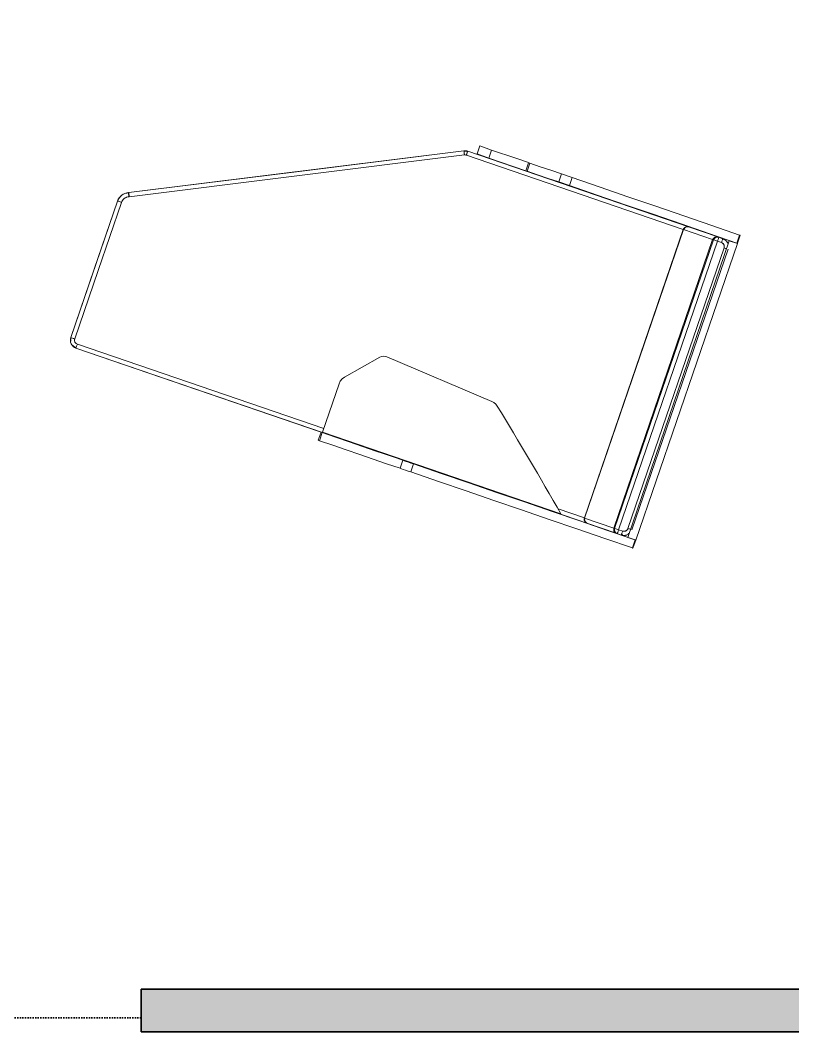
# Model space of a CAD drawing. Header units: millimetres. Extents: x 31960 to 73442, y -14102 to 21505.
# Drawn here: x 37909 to 39723, y -969 to 1406 of the extents above; entities that cross this region are included whole.
import ezdxf

# ---------------------------------------------------------------- set-up
doc = ezdxf.new("R2010")
doc.units = ezdxf.units.MM
doc.linetypes.add('BVNDH-Dash', pattern=[6, 3, -3])
for name, color, linetype, lineweight in [('A-AREA', 32, 'BVNDH-Dash', 35), ('A-WALL-PATT', 111, 'Continuous', 13), ('G-IMPT', 8, 'Continuous', 9), ('I-WALL', 2, 'Continuous', 13), ('M-HVAC-CDFF', 50, 'Continuous', 9)]:
    doc.layers.add(name, color=color, linetype=linetype, lineweight=lineweight)

# ---------------------------------------------------------------- blocks, each defined once
blk = doc.blocks.new('Tweet the seat6 - Tweet the Seat_sat-1741317-Level 9 207 Kent St 1_100')
at = {"layer": 'G-IMPT'}
for p, q in [((-700.1, 462.8), (-700.1, 442.8)), ((-700.1, 462.8), (-700.1, 442.8)), ((-700.1, 462.8), (-700.1, 442.8)), ((-698.7, 442.8), (-698.7, 462.8)), ((-148.4, 462.8), (-148.4, 442.8)), ((-121.9, 462.8), (-121.9, 442.8)), ((80.9, 462.8), (78, 462.8)), ((78, 462.8), (78, 442.8)), ((80.9, 442.8), (80.9, 462.8)), ((80.9, 462.8), (80.9, 442.8)), ((-700.1, 442.8), (-680.1, 442.8)), ((-700.1, -293.1), (-700.1, 442.8)), ((-700.1, 442.8), (-700.1, 442.8)), ((-700.1, 442.8), (-700.1, 442.8)), ((-699.1, 442.8), (-698.7, 442.8)), ((-680.1, 442.8), (-680.1, -293.1)), ((-659.2, 442.5), (-664.2, 442.5)), ((-654.1, 442.5), (-664.2, 442.5)), ((-659.2, 442.5), (-664.2, 442.5)), ((-659.2, 442.5), (-664.2, 442.5)), ((-659.2, 442.5), (-664.2, 442.5)), ((-664.2, 442.5), (-659.2, 442.5)), ((-659.2, 442.5), (-664.2, 442.5)), ((-664.2, 442.5), (-659.2, 442.5)), ((-659.2, 442.5), (-664.2, 442.5)), ((-664.2, 442.5), (-659.2, 442.5)), ((-664.2, 442.5), (-664.2, 441.7)), ((-654.1, 432.7), (-664.2, 432.7)), ((-651.6, 442.5), (-654.1, 442.5)), ((-651.6, 442.5), (-654.1, 442.5)), ((-654.1, 439.3), (-654.1, 442.5)), ((-654.1, 442.5), (-651.6, 442.5)), ((-651.6, 442.5), (-654.1, 442.5)), ((-654.1, 442.5), (-651.6, 442.5)), ((-654.1, 432.7), (-654.1, 439.3)), ((-654.1, -283), (-654.1, 432.7)), ((-647.5, 432.7), (-654.1, 432.7)), ((-578.9, 442.5), (-651.6, 442.5)), ((-651.6, 442.5), (-615.8, 442.5)), ((-644.3, 432.7), (-647.4, 432.7)), ((-644.3, -283), (-644.3, 432.7)), ((-644.3, 432.7), (-644.3, -283)), ((-569.5, 432.7), (-642.2, 432.7)), ((-642.2, 432.7), (-642.2, -283)), ((-615.2, 442.5), (-578.9, 442.5)), ((689.3, 442.5), (-578.9, 442.5)), ((-569.5, -283), (-569.5, 432.7)), ((-569.1, 432.7), (-569.5, 432.7)), ((-569.2, 432.7), (-569.1, 432.7)), ((-503.9, 432.7), (-569.2, 432.7)), ((-569.1, -283), (-569.1, 432.7)), ((-514.1, 441.5), (77.9, 441.5)), ((77.9, 441.5), (77.9, 321.4)), ((689.3, 432.7), (77.9, 432.7)), ((78, 442.8), (80.9, 442.8)), ((689.3, 442.5), (689.3, 438.1)), ((689.3, 438.1), (689.3, 436.4)), ((689.3, 436.4), (689.3, 434.6)), ((689.3, 434.6), (689.3, 432.7)), ((-683.8, 422.9), (-683.8, -273.2)), ((-679.2, 422.9), (-677.6, 422.9)), ((-677.6, 422.9), (-675.8, 422.9)), ((-675.8, 422.9), (-674, 422.9)), ((-674, 422.9), (-674, -273.2)), ((701, 422.9), (699.1, 422.9)), ((702.8, 422.9), (701, 422.9)), ((708.9, 422.9), (702.8, 422.9)), ((708.9, 84.3), (708.9, 422.9)), ((70.7, 302.5), (7.3, 231.5)), ((-7.9, 225.3), (-274.5, 244.3)), ((701, 84.3), (699.1, 84.3)), ((702.8, 84.3), (701, 84.3)), ((704.5, 84.3), (702.8, 84.3)), ((708.9, 84.3), (704.5, 84.3)), ((-26.6, -282), (686.1, 65.8)), ((-22.3, -290.8), (690.4, 56.9)), ((692.5, 58.1), (690.9, 57.2)), ((-679.2, -273.2), (-677.6, -273.2)), ((-664.2, -283), (-654.1, -283)), ((-664.2, -284.8), (-664.2, -283)), ((-664.2, -286.6), (-664.2, -284.8)), ((-654.1, -289.7), (-654.1, -283)), ((-654.1, -283), (-647.5, -283)), ((-647.4, -283), (-644.3, -283)), ((-642.2, -283), (-569.5, -283)), ((-569.5, -283), (-569.1, -283)), ((-569.1, -283), (-569.2, -283)), ((-680.1, -293.1), (-700.1, -293.1)), ((-700.1, -293.8), (-700.1, -313.7)), ((-700.1, -313.7), (-700.1, -293.8)), ((-700.1, -293.8), (-700.1, -313.7)), ((-698.7, -313.7), (-698.7, -293.8)), ((-664.2, -292.8), (-666.3, -292.7)), ((-664.2, -288.2), (-664.2, -286.6)), ((-664.2, -289.7), (-664.2, -288.2)), ((-664.2, -292.8), (-654.1, -292.8)), ((-664.2, -292.8), (-654.1, -292.8)), ((-664.2, -292.8), (-651.6, -292.8)), ((-664.2, -292.8), (-651.6, -292.8)), ((-664.2, -292.8), (-654.1, -292.8)), ((-654.1, -292.8), (-664.2, -292.8)), ((-654.1, -292.8), (-664.2, -292.8)), ((-664.2, -292.8), (-654.1, -292.8)), ((-664.2, -292.8), (-651.6, -292.8)), ((-651.6, -292.8), (-664.2, -292.8)), ((-654.1, -292.8), (-654.1, -289.8)), ((-651.6, -292.8), (-578.9, -292.8)), ((-578.9, -292.8), (-30.9, -292.8)), ((-283, -313.7), (-283, -293.8)), ((-256.4, -293.8), (-283, -293.8)), ((-256.4, -313.7), (-256.4, -293.8)), ((-177.8, -313.7), (-177.8, -293.8)), ((-174.9, -293.8), (-177.8, -293.8)), ((-174.9, -313.7), (-174.9, -293.8)), ((-83.1, -313.7), (-83.1, -293.8)), ((-53.7, -293.8), (-83.1, -293.8)), ((-53.7, -313.7), (-53.7, -293.8)), ((-53.7, -313.7), (-53.7, -293.8)), ((-283, -313.7), (-256.4, -313.7)), ((-177.8, -313.7), (-174.9, -313.7)), ((-83.1, -313.7), (-53.7, -313.7))]:
    blk.add_line(p, q, dxfattribs=at)
at = {"layer": 'G-IMPT', "flags": 128}
for points in [[(-698.7, 462.8), (-699.1, 462.8), (-699.4, 462.8), (-699.7, 462.8), (-699.9, 462.8), (-700, 462.8), (-700.1, 462.8), (-700.1, 462.8)], [(-700.1, 462.8), (-700.1, 462.8), (-699.9, 462.8), (-699.8, 462.8), (-699.5, 462.8), (-699.1, 462.8), (-698.7, 462.8)], [(-148.4, 462.8), (-217.2, 462.8), (-286, 462.8), (-354.8, 462.8), (-423.6, 462.8), (-492.4, 462.8), (-561.1, 462.8), (-629.9, 462.8), (-698.7, 462.8)], [(-121.9, 462.8), (-125.4, 462.8), (-130.1, 462.8), (-135.7, 462.8), (-141.9, 462.8), (-148.4, 462.8)], [(78, 462.8), (44.7, 462.8), (11.4, 462.8), (-22, 462.8), (-55.3, 462.8), (-88.6, 462.8), (-121.9, 462.8)], [(-698.7, 442.8), (-629.9, 442.8), (-561.1, 442.8), (-492.4, 442.8), (-423.6, 442.8), (-354.8, 442.8), (-286, 442.8), (-217.2, 442.8), (-148.4, 442.8)], [(-679.8, 434.8), (-679.2, 435.5), (-676.8, 437.9), (-674, 439.8), (-670.9, 441.3), (-667.6, 442.2), (-664.2, 442.5)], [(-664.2, 442.5), (-667.6, 442.2), (-670.9, 441.3), (-674, 439.8), (-676.8, 437.9), (-679.2, 435.5), (-679.8, 434.8)], [(-664.2, 442.5), (-664.2, 442.2), (-664.2, 441.6)], [(-664.2, 441.6), (-664.2, 442.2), (-664.2, 442.5)], [(-664.2, 442.5), (-659.2, 442.5), (-654.1, 442.5)], [(-664.2, 441.6), (-664.2, 442.2), (-664.2, 442.5)], [(-664.2, 442.5), (-664.2, 442.2), (-664.2, 441.6), (-664.2, 440.6), (-664.2, 439.3), (-664.2, 437.9), (-664.2, 436.2)], [(-664.2, 441.6), (-664.2, 442.2), (-664.2, 442.5)], [(-664.2, 442.5), (-664.2, 442.2), (-664.2, 441.6)], [(-664.2, 436.2), (-664.2, 434.5), (-664.2, 432.7)], [(-654.1, 442.5), (-652.2, 442.3), (-650.3, 441.7), (-648.6, 440.7), (-647.4, 439.8), (-646.6, 438.8)], [(-651.2, 442), (-652.7, 442.3), (-654.1, 442.5)], [(-651.6, 442.5), (-644.9, 439.6), (-642.2, 432.7)], [(-651.6, 441.6), (-651.6, 442.2), (-651.6, 442.5)], [(-645.8, 437.9), (-645.1, 436.5), (-644.5, 434.5), (-644.4, 433.5), (-644.3, 433)], [(-642.2, 432.7), (-642.9, 432.7), (-644, 432.7)], [(-578.9, 442.5), (-576.9, 442.3), (-575.1, 441.7), (-573.3, 440.7), (-571.8, 439.4), (-570.7, 438), (-570, 436.7), (-569.3, 434.7), (-569.1, 432.6)], [(-569.5, 432.7), (-572.3, 439.6), (-578.9, 442.5)], [(-578.9, 442.5), (12.5, 442.5), (689.3, 442.5)], [(-148.4, 442.8), (-141.9, 442.8), (-135.7, 442.8), (-130.1, 442.8), (-125.4, 442.8), (-121.9, 442.8)], [(-121.9, 442.8), (-88.6, 442.8), (-55.3, 442.8), (-22, 442.8), (11.4, 442.8), (44.7, 442.8), (78, 442.8)], [(689.3, 442.5), (692.7, 442.2), (696, 441.3), (699.1, 439.8), (701.9, 437.9), (704.3, 435.5), (706.3, 432.7), (707.7, 429.6), (708.6, 426.3), (708.9, 422.9)], [(708.9, 422.9), (708.6, 426.3), (707.7, 429.6), (706.3, 432.7), (704.3, 435.5), (701.9, 437.9), (699.1, 439.8), (696, 441.3), (692.7, 442.2), (689.3, 442.5)], [(699.1, 84.3), (699.1, 253.6), (699.1, 422.9)], [(708.9, 422.9), (708.9, 253.6), (708.9, 84.3)], [(77.9, 321.4), (77.1, 314.6), (74.6, 308.1), (70.7, 302.5)], [(-274.5, 244.3), (-280.3, 245.3), (-285.8, 247.5), (-290.7, 250.8)], [(7.3, 231.5), (4.1, 228.7), (0.4, 226.7), (-3.7, 225.5), (-7.9, 225.3)], [(708.9, 84.3), (708.1, 77.5), (705.7, 71)], [(690.4, 56.9), (334, -117), (-22.3, -290.8)], [(699.7, 63.2), (696.8, 60.5), (694.8, 59.4)], [(704.7, 69.4), (701.9, 65.2), (700.7, 64.1)], [(-677.6, -273.2), (-675.8, -273.2), (-674, -273.2)], [(-644.3, -283), (-644.5, -285), (-645.1, -286.9), (-646.1, -288.6), (-647.3, -290), (-648.5, -291), (-650.9, -292.3), (-652.5, -292.7), (-654.1, -292.8)], [(-644.3, -283), (-644.5, -285), (-645.1, -286.9), (-646, -288.6), (-647, -289.8), (-648.9, -291.3), (-650.3, -292), (-652.3, -292.7), (-653.3, -292.8), (-653.7, -292.8), (-654.1, -292.8)], [(-642.2, -283), (-644.9, -289.9), (-651.6, -292.8)], [(-644.3, -283), (-643.1, -283), (-642.2, -283)], [(-569.1, -283), (-569.3, -285), (-569.9, -286.9), (-570.9, -288.6), (-572.1, -290.1), (-573.6, -291.3), (-574.8, -291.9), (-576.9, -292.6), (-578.9, -292.8)], [(-578.9, -292.8), (-572.3, -289.9), (-569.5, -283)], [(-569.2, -283), (-347.6, -283), (-30.9, -283)], [(-698.7, -293.8), (-699.1, -293.8), (-699.5, -293.8), (-699.8, -293.8), (-699.9, -293.8), (-700.1, -293.8), (-700.1, -293.8)], [(-700.1, -293.8), (-700.1, -293.8), (-700, -293.8), (-699.9, -293.8), (-699.7, -293.8), (-699.4, -293.8), (-699.1, -293.8), (-698.7, -293.8)], [(-283, -293.8), (-352.3, -293.8), (-421.6, -293.8), (-490.8, -293.8), (-560.1, -293.8), (-629.4, -293.8), (-698.7, -293.8)], [(-664.2, -292.6), (-664.2, -292), (-664.2, -291), (-664.2, -289.7)], [(-651.6, -292.8), (-657.9, -292.8), (-664.2, -292.8)], [(-651.6, -292.8), (-651.6, -292.6), (-651.6, -292)], [(-578.9, -292.8), (-615.2, -292.8), (-651.6, -292.8)], [(-30.9, -292.8), (-347.6, -292.8), (-578.9, -292.8)], [(-177.8, -293.8), (-204, -293.8), (-230.2, -293.8), (-256.4, -293.8)], [(-83.1, -293.8), (-143.4, -293.8), (-174.9, -293.8)], [(-700.1, -313.7), (-700.1, -313.7), (-699.9, -313.7), (-699.8, -313.7), (-699.5, -313.7), (-699.1, -313.7), (-698.7, -313.7)], [(-698.7, -313.7), (-699.1, -313.7), (-699.4, -313.7), (-699.7, -313.7), (-699.9, -313.7), (-700, -313.7), (-700.1, -313.7), (-700.1, -313.7)], [(-698.7, -313.7), (-629.4, -313.7), (-560.1, -313.7), (-490.8, -313.7), (-421.6, -313.7), (-352.3, -313.7), (-283, -313.7)], [(-256.4, -313.7), (-230.2, -313.7), (-204, -313.7), (-177.8, -313.7)], [(-174.5, -313.7), (-143.4, -313.7), (-83.1, -313.7)]]:
    blk.add_lwpolyline(points, dxfattribs=at)
at = {"layer": 'G-IMPT'}
for centre, radius, start, end in [((-664.2, 422.9), 19.6, 90, 142.4424), ((-664.2, 422.9), 19.6, 90, 142.4424), ((-664.2, 422.9), 19.6, 90, 142.4424), ((-664.2, 422.9), 19.6, 90, 142.4424), ((-664.2, 422.9), 19.6, 90, 142.4424), ((-664.2, 422.9), 19.6, 90, 142.4424), ((-664.2, 422.9), 19.6, 90, 142.4424), ((-664.2, 422.9), 19.6, 131.0367, 141.353), ((-664.2, 422.9), 19.6, 90, 127.7504), ((-654.1, 432.7), 9.8, 360, 90), ((-654.1, 432.7), 9.8, 360, 90), ((-654.1, 432.7), 9.8, 360, 89.8831), ((689.3, 422.9), 19.6, 360, 90), ((689.3, 422.9), 19.6, 360, 90), ((679.5, 84.3), 29.4, 292.7886, 360), ((679.5, 84.3), 29.4, 292.7886, 360), ((679.5, 84.3), 29.4, 292.7886, 360), ((679.5, 84.3), 29.4, 292.7886, 360), ((694.7, 48.1), 19.6, 112.7886, 116.0117), ((694.7, 48.1), 10.8, 112.7865, 116.0117), ((694.7, 48.1), 10.8, 112.7865, 116.0117), ((694.7, 48.1), 9.8, 112.7864, 116.0117), ((694.7, 48.1), 9.8, 112.7864, 116.0117), ((694.7, 48.1), 9.8, 112.7886, 116.0117), ((694.7, 48.1), 9.8, 112.7886, 116.0117), ((-664.2, -273.2), 19.6, 215.855, 270), ((-664.2, -273.2), 19.6, 215.855, 270), ((-664.2, -273.2), 19.6, 215.855, 270), ((-664.2, -273.2), 19.6, 215.855, 270), ((-664.2, -273.2), 19.6, 215.855, 270), ((-664.2, -273.2), 19.6, 215.855, 270), ((-664.2, -273.2), 19.6, 215.855, 270), ((-664.2, -273.2), 19.6, 215.855, 270), ((-664.2, -273.2), 19.6, 215.855, 270), ((-664.2, -273.2), 19.6, 215.855, 270), ((-654.1, -283), 9.8, 270, 360), ((-654.1, -283), 9.8, 270, 360), ((-654.1, -283), 9.8, 324, 360), ((-654.1, -283), 9.8, 270.1169, 306), ((-30.9, -273.2), 19.6, 270, 296.0117), ((-30.9, -273.2), 19.6, 270, 296.0117), ((-30.9, -273.2), 19.6, 270, 296.0117), ((-30.9, -273.2), 19.6, 270, 296.0117)]:
    blk.add_arc(centre, radius, start, end, dxfattribs=at)
for centre, major_axis, start_param, end_param in [((686.1, 65.8), (-4.3, 8.81), 1.570796, 3.141593), ((-30.9, -283), (0, 9.8), 1.570796, 1.767146), ((-26.6, -282), (-4.3, 8.81), 1.570796, 1.767146), ((-26.6, -282), (-4.3, 8.81), 1.767157, 1.963495), ((-30.9, -283), (0, 9.8), 1.767157, 1.963496), ((-30.9, -283), (0, 9.8), 1.963507, 2.159845), ((-30.9, -283), (0, 9.8), 2.160054, 3.141593), ((-26.6, -282), (-4.3, 8.81), 1.963506, 2.159845), ((-26.6, -282), (-4.3, 8.81), 2.160054, 3.141593)]:
    blk.add_ellipse(centre, major_axis=major_axis, ratio=0.000001, start_param=start_param, end_param=end_param, dxfattribs=at)
for points in [[(-678.5, 434.8), (-679.1, 434.1), (-679.7, 433.4), (-680.2, 432.6)], [(-664.2, 441.5), (-665.2, 441.5), (-666.3, 441.4), (-667.3, 441.2)], [(-290.7, 250.8), (-366, 313.4), (-440.4, 377), (-514.1, 441.5)], [(692.1, 441.3), (691.2, 441.4), (690.2, 441.5), (689.3, 441.5)], [(692.6, 432.1), (692.9, 432), (693.4, 431.8), (693.9, 431.5), (694.2, 431.3)], [(696.8, 429.2), (696.4, 429.6), (696, 430), (695.6, 430.4)], [(697.8, 427.8), (697.5, 428.3), (697.1, 428.7), (696.8, 429.1)], [(698.9, 424.6), (698.8, 425.1), (698.7, 425.7), (698.5, 426.2)], [(699.1, 422.9), (699.1, 423.4), (699, 424), (698.9, 424.6)], [(707.9, 422.9), (707.9, 423.8), (707.8, 424.7), (707.7, 425.7)], [(693.4, 70.5), (694, 71.1), (694.6, 71.7), (695.1, 72.4)], [(695.1, 72.4), (695.6, 73.1), (696.1, 73.8), (696.5, 74.5)], [(696.5, 74.5), (697.3, 76), (697.8, 77.6), (698.1, 79.3)], [(698.4, 79.2), (698.9, 80.9), (699.1, 82.6), (699.1, 84.3)], [(707.7, 80.6), (707.8, 81.8), (707.9, 83.1), (707.9, 84.3)], [(687.1, 66.2), (688.6, 66.9), (690.1, 67.7), (691.5, 68.8)], [(687.8, 64.5), (687.6, 65), (687.3, 65.6), (687.1, 66.2)], [(690.8, 57.4), (690.7, 57.6), (690.6, 57.9), (690.5, 58.1)], [(690.5, 58.1), (690.6, 57.9), (690.7, 57.6), (690.8, 57.4)], [(690.9, 57.2), (690.9, 57.2), (690.8, 57.4), (690.6, 57.9)], [(693.8, 59.7), (694.3, 60), (694.8, 60.3), (695.2, 60.6)], [(-670.5, -280.7), (-671, -280.4), (-671.3, -280), (-671.7, -279.5)], [(-671.7, -279.5), (-671.4, -280), (-671, -280.4), (-670.5, -280.7)], [(-670.5, -280.7), (-669.7, -281.5), (-668.7, -282.1), (-667.6, -282.4)], [(-667, -291.6), (-666.1, -291.8), (-665.2, -291.9), (-664.2, -291.9)], [(-30.9, -291.9), (-29.5, -291.9), (-26.7, -291.5), (-24, -290.6), (-22.8, -290)], [(-22.8, -290), (-24, -290.6), (-26.7, -291.5), (-29.5, -291.9), (-30.9, -291.9)]]:
    blk.add_open_spline(points, degree=3, dxfattribs=at)
for points, knots in [([(-664.2, 432.7), (-665.6, 432.7), (-668.5, 432), (-671.7, 429.5), (-673.6, 426.3), (-674, 424), (-674, 422.9)], [-1, -1, -1, -1, -0.722222, -0.444444, -0.222222, 0, 0, 0, 0]), ([(-673.4, 426.2), (-673.3, 426.5), (-672.7, 428.1), (-671.6, 429.4), (-670.5, 430.4)], [-0.7777778, -0.7777778, -0.7777778, -0.7777778, -0.7222222, -0.4445747, -0.4445747, -0.4445747, -0.4445747]), ([(-670.5, 430.4), (-671, 430), (-672.2, 428.8), (-673.1, 427.3), (-673.4, 426.2)], [-0.5554253, -0.5554253, -0.5554253, -0.5554253, -0.4444444, -0.2222222, -0.2222222, -0.2222222, -0.2222222]), ([(-673.4, 426.2), (-673.3, 426.5), (-672.7, 428.1), (-671.6, 429.4), (-670.5, 430.4)], [-0.7777778, -0.7777778, -0.7777778, -0.7777778, -0.7222222, -0.4445747, -0.4445747, -0.4445747, -0.4445747]), ([(-673.4, 426.2), (-673.3, 426.5), (-672.7, 428.1), (-671.6, 429.4), (-670.5, 430.4)], [-0.7771137, -0.7771137, -0.7771137, -0.7771137, -0.7222222, -0.4445747, -0.4445747, -0.4445747, -0.4445747]), ([(-670.5, 430.4), (-671, 430), (-672.2, 428.8), (-673.1, 427.3), (-673.4, 426.2)], [-0.5554253, -0.5554253, -0.5554253, -0.5554253, -0.4444444, -0.2222222, -0.2222222, -0.2222222, -0.2222222]), ([(-673.4, 426.2), (-673.3, 426.5), (-672.7, 428.1), (-671.6, 429.4), (-670.5, 430.4)], [-0.7771137, -0.7771137, -0.7771137, -0.7771137, -0.7222222, -0.4445747, -0.4445747, -0.4445747, -0.4445747]), ([(-668.1, 431.8), (-668.7, 431.6), (-669.8, 431), (-671.2, 429.8), (-672.4, 428.3), (-673, 427.2), (-673.3, 426.6)], [0.2621105, 0.2621105, 0.2621105, 0.2621105, 0.375, 0.5, 0.625, 0.75, 0.75, 0.75, 0.75]), ([(695.6, 430.4), (694.7, 431.1), (692.7, 432.3), (690.4, 432.7), (689.3, 432.7)], [-0.444258, -0.444258, -0.444258, -0.444258, -0.2222222, 0, 0, 0, 0]), ([(698.6, 439), (697.6, 439.5), (696.1, 440.3), (694.5, 440.7), (693.9, 440.8)], [-0.3333333, -0.3333333, -0.3333333, -0.3333333, -0.2222222, -0.1612532, -0.1612532, -0.1612532, -0.1612532]), ([(698.5, 426.2), (698.4, 426.5), (698.2, 427), (697.9, 427.5), (697.8, 427.7)], [-0.7777656, -0.7777656, -0.7777656, -0.7777656, -0.7222222, -0.6666667, -0.6666667, -0.6666667, -0.6666667]), ([(707.3, 427.5), (707, 428.6), (706.6, 429.9), (706, 431), (706, 431.1)], [-0.83865, -0.83865, -0.83865, -0.83865, -0.7222222, -0.7063671, -0.7063671, -0.7063671, -0.7063671]), ([(687.1, 66.2), (687.3, 65.6), (687.8, 64.4), (688.5, 62.7), (689.2, 61.2), (689.8, 59.8), (690.2, 58.6), (690.7, 57.5), (690.9, 57.2), (690.9, 57.2)], [0.0000018, 0.0000018, 0.0000018, 0.0000018, 0.125, 0.25, 0.375, 0.5, 0.625, 0.75, 1, 1, 1, 1]), ([(691.5, 68.8), (691.8, 69), (692.5, 69.6), (693.1, 70.2), (693.4, 70.5)], [-0.7776758, -0.7776758, -0.7776758, -0.7776758, -0.7222222, -0.6666667, -0.6666667, -0.6666667, -0.6666667]), ([(-674, -273.2), (-674, -274.7), (-673.4, -277.5), (-670.9, -280.7), (-667.6, -282.6), (-665.4, -283), (-664.2, -283)], [-1, -1, -1, -1, -0.722222, -0.444444, -0.222222, 0, 0, 0, 0]), ([(-667.6, -282.4), (-667.8, -282.3), (-669.4, -281.7), (-670.7, -280.6), (-671.7, -279.5)], [-0.7771137, -0.7771137, -0.7771137, -0.7771137, -0.7222222, -0.4445747, -0.4445747, -0.4445747, -0.4445747]), ([(-671.7, -279.5), (-671.4, -280), (-670.1, -281.2), (-668.7, -282.1), (-667.6, -282.4)], [-0.5554253, -0.5554253, -0.5554253, -0.5554253, -0.4444444, -0.2222222, -0.2222222, -0.2222222, -0.2222222]), ([(-667.6, -282.4), (-667.8, -282.3), (-669.4, -281.7), (-670.7, -280.6), (-671.7, -279.5)], [-0.7777778, -0.7777778, -0.7777778, -0.7777778, -0.7222222, -0.4445747, -0.4445747, -0.4445747, -0.4445747]), ([(-671.7, -279.5), (-671.4, -280), (-670.1, -281.2), (-668.7, -282.1), (-667.6, -282.4)], [-0.5554253, -0.5554253, -0.5554253, -0.5554253, -0.4444444, -0.2228863, -0.2228863, -0.2228863, -0.2228863]), ([(-667.6, -282.4), (-667.8, -282.3), (-668.9, -281.9), (-669.8, -281.3), (-670.5, -280.7)], [-0.7771137, -0.7771137, -0.7771137, -0.7771137, -0.7222222, -0.555742, -0.555742, -0.555742, -0.555742]), ([(-667.6, -282.4), (-667.8, -282.3), (-668.4, -282.1), (-668.9, -281.9), (-669.1, -281.7)], [-0.7771137, -0.7771137, -0.7771137, -0.7771137, -0.7222222, -0.6666667, -0.6666667, -0.6666667, -0.6666667]), ([(-30.9, -283), (-30.1, -283), (-28.6, -282.8), (-27.2, -282.3), (-26.6, -282)], [-1, -1, -1, -1, -0.4, 0, 0, 0, 0])]:
    blk.add_open_spline(points, degree=3, knots=knots, dxfattribs=at)
blk = doc.blocks.new('Tweet the seat6 - Tweet the seat-1804807-Level 9 207 Kent St 1_100')
at = {"rotation": 249.0000000000002}
blk.add_blockref('Tweet the seat6 - Tweet the Seat_sat-1741317-Level 9 207 Kent St 1_100', (42204.1, 7238.8), dxfattribs=at)

msp = doc.modelspace()

# ---------------------------------------------------------------- hatches: boundary and pattern name
at = {"layer": 'A-WALL-PATT', "lineweight": 9}
msp.add_hatch(color=9, dxfattribs=at).paths.add_polyline_path([(38193.1, -968.6), (41948.1, -968.6), (41948.1, -868.6), (38193.1, -868.6)], flags=0)

# ---------------------------------------------------------------- linework, layer by layer
at = {"layer": 'A-AREA'}
msp.add_line((38193.1, -936.3), (35908.7, -936.3), dxfattribs=at)
at = {"layer": 'I-WALL', "color": 67, "lineweight": 35}
for p, q in [((41948.1, -868.6), (38193.1, -868.6)), ((38193.1, -868.6), (38193.1, -968.6)), ((38193.1, -968.6), (41948.1, -968.6))]:
    msp.add_line(p, q, dxfattribs=at)

# ---------------------------------------------------------------- block references
at = {"layer": 'M-HVAC-CDFF', "rotation": 272.0842335097188}
msp.add_blockref('Tweet the seat6 - Tweet the seat-1804807-Level 9 207 Kent St 1_100', (30066.8, 42744.1), dxfattribs=at)

doc.saveas('drawing.dxf')
